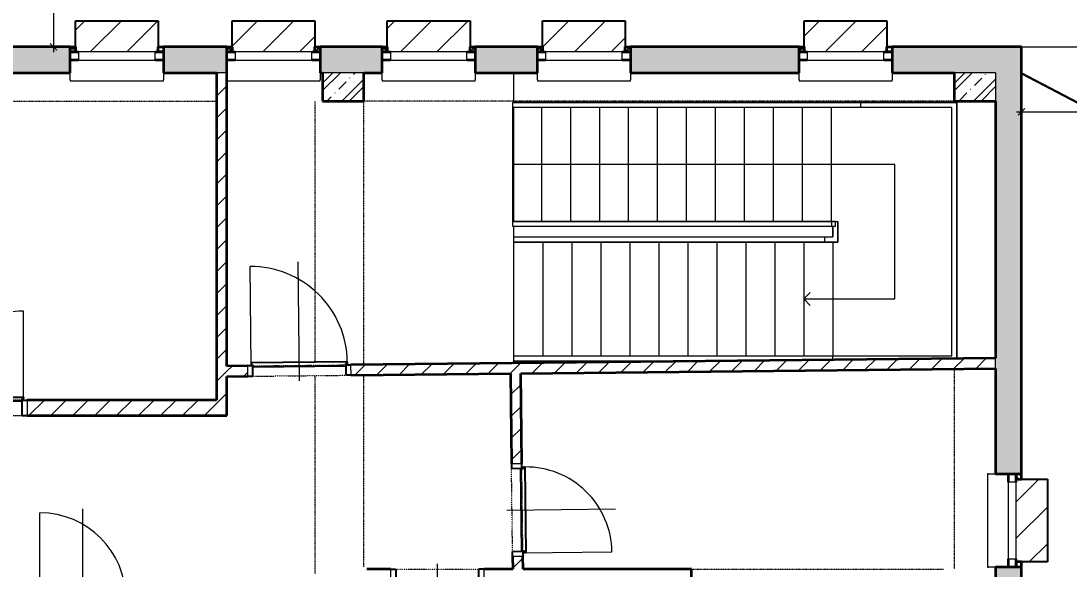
# Model space of a CAD drawing. Header units: millimetres. Extents: x -2861 to 222032, y -45352 to 20466.
# Drawn here: x 31845 to 41973, y -22382 to -17085 of the extents above; entities that cross this region are included whole.
import ezdxf

# ---------------------------------------------------------------- set-up
doc = ezdxf.new("R2010")
doc.units = ezdxf.units.MM
doc.linetypes.add('Dash dot dot', pattern=[5, 2, -1, 0, -1, 0, -1])
doc.linetypes.add('Čerchovaná se dvěma tečkami', pattern=[2.59, 1, -0.53, 0, -0.53, 0, -0.53])
for name, color, linetype, lineweight in [('A-ANNO-DIMS', 211, 'Continuous', 9), ('A-ANNO-DIMS-50', 211, 'Continuous', 9), ('A-DETL', 90, 'Continuous', 13), ('A-DOOR', 31, 'Continuous', 13), ('A-DOOR-FRAM', 31, 'Continuous', 25), ('A-FLOR', 192, 'Continuous', 13), ('A-FLOR-HRAL', 11, 'Continuous', 13), ('A-GENM', 13, 'Continuous', 13), ('A-GLAZ', 151, 'Continuous', 13), ('A-ROOF', 132, 'Continuous', 13), ('A-WALL', 113, 'Continuous', 13), ('A-WALL-PATT', 111, 'Continuous', 35), ('E-POWR-CNDT', 130, 'Continuous', 13), ('Q-SPCQ', 91, 'Continuous', 13), ('S-STRS', 31, 'Continuous', 13), ('S-STRS-ANNO', 31, 'Continuous', 13)]:
    doc.layers.add(name, color=color, linetype=linetype, lineweight=lineweight)
doc.styles.add('Arial_2', font='arial.ttf', dxfattribs={"width": 0.7, "height": 100})
doc.dimstyles.new('Vnitřní_-_průhledné', dxfattribs={"dimscale": 304.8, "dimtxt": 102.02594, "dimasz": 0.213255, "dimexe": 0.164042, "dimexo": 0.0625, "dimgap": 0.032808, "dimtad": 1, "dimdec": 0, "dimrnd": 5, "dimzin": 0, "dimdsep": 46, "dimtxsty": 'Arial_2', "dimblk1": 'OBLIQUE', "dimblk2": 'OBLIQUE', "dimsah": 1, "dimcen": 0.09, "dimdle": 0.164042, "dimazin": 0, "dimtfac": 1, "dimtdec": 4, "dimtix": 1, "dimtmove": 0, "dimatfit": 3, "dimfxl": 0.492126, "dimfxlon": 1, "dimtvp": 1, "dimtolj": 1, "dimtzin": 0, "dimarcsym": 2})
pattern_1 = [(45, (0, 0), (-106.066, 106.066), [])]
pattern_2 = [(45, (0, 0), (-179.6051, 179.6051), []), (45, (71.84, -6e-14), (-179.6051, 179.6051), []), (45, (215.53, -2e-13), (-107.7631, 251.4472), [101.6, -50.8, 1.676, -49.124])]

# ---------------------------------------------------------------- blocks, each defined once
blk = doc.blocks.new('OKNO_1k_nadsvetlik - OKNO_1k_nadsvetlik_900 x 1850-1969449-2NP_DEMOLICE A')
at = {"layer": 'A-GLAZ'}
h = blk.add_hatch(dxfattribs=at)
h.set_pattern_fill('FP_25', color=256, style=0, pattern_type=2)
h.set_pattern_definition([(90, (-21913.33, -41388.59), (-43.3, 75), [50, -100]), (150, (-21913.33, -41338.59), (-86.601905, 0.0011), [50, -100]), (30, (-21913.33, -41338.59), (43.301905, 74.9989), [50, -100])])
h.paths.add_polyline_path([(450, 125), (450, 126), (400, 126), (400, 75), (450, 75)])
h.paths.add_polyline_path([(-400, 126), (-450, 126), (-450, 75), (-400, 75), (-400, 125)])
at = {"layer": 'A-GLAZ', "lineweight": 35}
for p, q in [((-400, 126), (-450, 126)), ((-450, 126), (-450, 125)), ((-400, 75), (-400, 126)), ((400, 126), (400, 75)), ((450, 126), (400, 126)), ((450, 125), (450, 126)), ((-450, 75), (-400, 75)), ((-370, 75), (-450, 75)), ((450, 75), (370, 75)), ((400, 75), (450, 75)), ((-450, -5), (-370, -5)), ((370, -5), (450, -5))]:
    blk.add_line(p, q, dxfattribs=at)
at = {"layer": 'A-GLAZ'}
for p, q in [((370, 75), (-370, 75)), ((-370, 75), (-370, -5)), ((370, -5), (370, 75)), ((-370, -5), (370, -5))]:
    blk.add_line(p, q, dxfattribs=at)
blk = doc.blocks.new('parapet s nosem_vnitní - parapet s nosem_vnitní-1280301-2NP_DEMOLICE A')
at = {"layer": 'A-GENM'}
for p, q in [((-450, -190), (-450, -120)), ((-450, -190), (-450, -200)), ((-450, -200), (450, -200)), ((450, -120), (450, -190)), ((450, -200), (450, -190))]:
    blk.add_line(p, q, dxfattribs=at)
blk = doc.blocks.new('parapet_ext - parapet_ext-1802001-2NP_DEMOLICE A')
at = {"layer": 'Q-SPCQ'}
h = blk.add_hatch(dxfattribs=at)
h.set_pattern_fill('FP_26', color=41, style=0, pattern_type=2)
h.set_pattern_definition([(135, (-21913.33, -41463.6), (-176.7767, -176.7767), [])])
h.paths.add_polyline_path([(400, 0), (400, 300), (-400, 300), (-400, 0), (370, 0)])
at = {"layer": 'Q-SPCQ', "color": 31, "lineweight": 25}
for p, q in [((-400, 51), (-400, 300)), ((-400, 300), (400, 300)), ((400, 300), (400, 51))]:
    blk.add_line(p, q, dxfattribs=at)
blk = doc.blocks.new('DVERE_1k_oblozka - DD03_01_800x1970_koupelna-1549524-2NP_DEMOLICE A')
at = {"layer": 'A-DOOR'}
for p, q in [((0, 128), (0, -972)), ((-450, 78), (-400, 78)), ((-450, -72), (-450, 78)), ((-400, 78), (-400, -72)), ((400, 78), (450, 78)), ((400, -72), (400, 78)), ((450, 78), (450, -72)), ((-400, -72), (-450, -72)), ((-415, -72), (-415, -932)), ((450, -72), (400, -72)), ((415, -102), (415, -72)), ((305, -102), (-305, -102))]:
    blk.add_line(p, q, dxfattribs=at)
at = {"layer": 'A-DOOR', "linetype": 'Čerchovaná se dvěma tečkami'}
for p, q in [((-400, 78), (400, 78)), ((-400, -72), (400, -72))]:
    blk.add_line(p, q, dxfattribs=at)
at = {"layer": 'A-DOOR', "lineweight": 25}
for p, q in [((-415, -87), (-400, -87)), ((-415, -102), (-415, -87)), ((-400, -62), (400, -62)), ((-400, -87), (-400, -72)), ((400, -72), (400, -87)), ((400, -87), (415, -87)), ((415, -87), (415, -102)), ((415, -102), (-415, -102))]:
    blk.add_line(p, q, dxfattribs=at)
at = {"layer": 'A-DOOR'}
blk.add_arc((-415, -102), 830, 270, 0, dxfattribs=at)
at = {"layer": 'A-DOOR-FRAM'}
for p, q in [((-450, 78), (-400, 78)), ((-400, 78), (-400, -72)), ((400, -72), (400, 78)), ((450, 78), (400, 78)), ((-400, -72), (-450, -72)), ((400, -72), (450, -72))]:
    blk.add_line(p, q, dxfattribs=at)
blk = doc.blocks.new('DVERE_1k_oblozka - DD03_01_900x1970_koupelna-1549525-2NP_DEMOLICE A')
at = {"layer": 'A-DOOR'}
for p, q in [((0, -103), (0, 1047)), ((-465, 47), (-465, 1007)), ((-450, 47), (-500, 47)), ((-500, 47), (-500, -53)), ((-450, -53), (-450, 47)), ((355, 77), (-355, 77)), ((500, 47), (450, 47)), ((450, 47), (450, -53)), ((465, 77), (465, 47)), ((500, -53), (500, 47)), ((-500, -53), (-450, -53)), ((450, -53), (500, -53))]:
    blk.add_line(p, q, dxfattribs=at)
at = {"layer": 'A-DOOR', "lineweight": 25}
for p, q in [((465, 77), (-465, 77)), ((-465, 77), (-465, 62)), ((-465, 62), (-450, 62)), ((-450, 62), (-450, 47)), ((-450, 37), (450, 37)), ((450, 47), (450, 62)), ((450, 62), (465, 62)), ((465, 62), (465, 77))]:
    blk.add_line(p, q, dxfattribs=at)
at = {"layer": 'A-DOOR', "linetype": 'Čerchovaná se dvěma tečkami'}
for p, q in [((-450, 47), (450, 47)), ((-450, -53), (450, -53))]:
    blk.add_line(p, q, dxfattribs=at)
at = {"layer": 'A-DOOR'}
blk.add_arc((-465, 77), 930, 360, 90, dxfattribs=at)
at = {"layer": 'A-DOOR-FRAM'}
for p, q in [((-450, 47), (-500, 47)), ((-450, -53), (-450, 47)), ((450, 47), (450, -53)), ((450, 47), (500, 47)), ((-500, -53), (-450, -53)), ((500, -53), (450, -53))]:
    blk.add_line(p, q, dxfattribs=at)
blk = doc.blocks.new('OKNO_1k_nadsvetlik - OKNO_1k_nadsvetlik_900 x 1500-V17-2NP_DEMOLICE A')
at = {"layer": 'A-GLAZ'}
h = blk.add_hatch(dxfattribs=at)
h.set_pattern_fill('FP_37', color=256, style=0, pattern_type=2)
h.set_pattern_definition([(180, (39813.59, -17459.705), (-75, -43.3), [50, -100]), (240, (39763.59, -17459.705), (-0.0011, -86.601905), [50, -100]), (120, (39763.59, -17459.705), (-74.9989, 43.301905), [50, -100])])
h.paths.add_polyline_path([(450, -75), (400, -75), (400, -126), (450, -126), (450, -125)])
h.paths.add_polyline_path([(-450, -75), (-450, -126), (-400, -126), (-400, -75)])
at = {"layer": 'A-GLAZ', "lineweight": 35}
for p, q in [((-450, 5), (-370, 5)), ((370, 5), (450, 5)), ((-450, -75), (-400, -75)), ((-370, -75), (-450, -75)), ((-400, -75), (-400, -126)), ((450, -75), (370, -75)), ((400, -75), (450, -75)), ((400, -126), (400, -75)), ((-450, -126), (-450, -125)), ((-400, -126), (-450, -126)), ((450, -126), (400, -126)), ((450, -125), (450, -126))]:
    blk.add_line(p, q, dxfattribs=at)
at = {"layer": 'A-GLAZ'}
for p, q in [((370, 5), (-370, 5)), ((-370, 5), (-370, -75)), ((370, -75), (370, 5)), ((-370, -75), (370, -75))]:
    blk.add_line(p, q, dxfattribs=at)
blk = doc.blocks.new('parapet s nosem_vnitní - parapet s nosem_vnitní-1280334-2NP_DEMOLICE A')
at = {"layer": 'A-GENM'}
for p, q in [((450, 200), (-450, 200)), ((-450, 200), (-450, 190)), ((-450, 120), (-450, 190)), ((450, 190), (450, 200)), ((450, 190), (450, 120))]:
    blk.add_line(p, q, dxfattribs=at)
blk = doc.blocks.new('parapet_ext - parapet_ext-V18-2NP_DEMOLICE A')
at = {"layer": 'Q-SPCQ'}
h = blk.add_hatch(dxfattribs=at)
h.set_pattern_fill('FP_38', color=41, style=0, pattern_type=2)
h.set_pattern_definition([(225, (39813.6, -17384.7), (176.7767, -176.7767), [])])
h.paths.add_polyline_path([(-269, 0), (-400, 0), (-400, -300), (400, -300), (400, 0), (370, 0)])
at = {"layer": 'Q-SPCQ', "color": 31, "lineweight": 25}
for p, q in [((-400, -300), (-400, -51)), ((400, -51), (400, -300)), ((400, -300), (-400, -300))]:
    blk.add_line(p, q, dxfattribs=at)
blk = doc.blocks.new('OKNO_1k_nadsvetlik - OKNO_1k_nadsvetlik_900 x 1500-V21-2NP_DEMOLICE A')
at = {"layer": 'A-GLAZ'}
h = blk.add_hatch(dxfattribs=at)
h.set_pattern_fill('FP_41', color=256, style=0, pattern_type=2)
h.set_pattern_definition([(180, (32771.146, -17459.705), (-75, -43.3), [50, -100]), (240, (32721.146, -17459.705), (-0.0011, -86.601905), [50, -100]), (120, (32721.146, -17459.705), (-74.9989, 43.301905), [50, -100])])
h.paths.add_polyline_path([(414, -75), (400, -75), (400, -126), (450, -126), (450, -75)])
h.paths.add_polyline_path([(-400, -75), (-450, -75), (-450, -126), (-400, -126)])
at = {"layer": 'A-GLAZ', "lineweight": 35}
for p, q in [((-450, 5), (-370, 5)), ((370, 5), (450, 5)), ((-450, -75), (-400, -75)), ((-370, -75), (-450, -75)), ((-400, -75), (-400, -126)), ((450, -75), (370, -75)), ((400, -75), (450, -75)), ((400, -126), (400, -75)), ((-450, -126), (-450, -125)), ((-400, -126), (-450, -126)), ((450, -126), (400, -126)), ((450, -125), (450, -126))]:
    blk.add_line(p, q, dxfattribs=at)
at = {"layer": 'A-GLAZ'}
for p, q in [((370, 5), (-370, 5)), ((-370, 5), (-370, -75)), ((370, -75), (370, 5)), ((-370, -75), (370, -75))]:
    blk.add_line(p, q, dxfattribs=at)
blk = doc.blocks.new('parapet_ext - parapet_ext-V22-2NP_DEMOLICE A')
at = {"layer": 'Q-SPCQ'}
h = blk.add_hatch(dxfattribs=at)
h.set_pattern_fill('FP_42', color=41, style=0, pattern_type=2)
h.set_pattern_definition([(225, (32771.15, -17384.7), (176.7767, -176.7767), [])])
h.paths.add_polyline_path([(-400, 0), (-400, -300), (400, -300), (400, 0), (-370, 0)])
at = {"layer": 'Q-SPCQ', "color": 31, "lineweight": 25}
for p, q in [((-400, -300), (-400, -51)), ((400, -51), (400, -300)), ((400, -300), (-400, -300))]:
    blk.add_line(p, q, dxfattribs=at)
blk = doc.blocks.new('OKNO_1k_nadsvetlik - OKNO_1k_nadsvetlik_900 x 1500-V23-2NP_DEMOLICE A')
at = {"layer": 'A-GLAZ'}
h = blk.add_hatch(dxfattribs=at)
h.set_pattern_fill('FP_43', color=256, style=0, pattern_type=2)
h.set_pattern_definition([(180, (34285.21, -17459.705), (-75, -43.3), [50, -100]), (240, (34235.21, -17459.705), (-0.0011, -86.601905), [50, -100]), (120, (34235.21, -17459.705), (-74.9989, 43.301905), [50, -100])])
h.paths.add_polyline_path([(400, -75), (400, -126), (450, -126), (450, -75)])
h.paths.add_polyline_path([(-450, -75), (-450, -126), (-400, -126), (-400, -75)])
at = {"layer": 'A-GLAZ', "lineweight": 35}
for p, q in [((-450, 5), (-370, 5)), ((370, 5), (450, 5)), ((-450, -75), (-400, -75)), ((-370, -75), (-450, -75)), ((-400, -75), (-400, -126)), ((450, -75), (370, -75)), ((400, -75), (450, -75)), ((400, -126), (400, -75)), ((-450, -126), (-450, -125)), ((-400, -126), (-450, -126)), ((450, -126), (400, -126)), ((450, -125), (450, -126))]:
    blk.add_line(p, q, dxfattribs=at)
at = {"layer": 'A-GLAZ'}
for p, q in [((370, 5), (-370, 5)), ((-370, 5), (-370, -75)), ((370, -75), (370, 5)), ((-370, -75), (370, -75))]:
    blk.add_line(p, q, dxfattribs=at)
blk = doc.blocks.new('parapet s nosem_vnitní - parapet s nosem_vnitní-V24-2NP_DEMOLICE A')
at = {"layer": 'A-GENM'}
for p, q in [((450, 200), (-450, 200)), ((-450, 200), (-450, 190)), ((-450, 120), (-450, 190))]:
    blk.add_line(p, q, dxfattribs=at)
blk = doc.blocks.new('parapet_ext - parapet_ext-V25-2NP_DEMOLICE A')
at = {"layer": 'Q-SPCQ'}
h = blk.add_hatch(dxfattribs=at)
h.set_pattern_fill('FP_44', color=41, style=0, pattern_type=2)
h.set_pattern_definition([(225, (34285.2, -17384.7), (176.7767, -176.7767), [])])
h.paths.add_polyline_path([(212, 0), (-400, 0), (-400, -300), (400, -300), (400, 0), (370, 0)])
at = {"layer": 'Q-SPCQ', "color": 31, "lineweight": 25}
for p, q in [((-400, -300), (-400, -51)), ((400, -51), (400, -300)), ((400, -300), (-400, -300))]:
    blk.add_line(p, q, dxfattribs=at)
blk = doc.blocks.new('OKNO_1k_nadsvetlik - OKNO_1k_nadsvetlik_900 x 1500-V26-2NP_DEMOLICE A')
at = {"layer": 'A-GLAZ'}
h = blk.add_hatch(dxfattribs=at)
h.set_pattern_fill('FP_45', color=256, style=0, pattern_type=2)
h.set_pattern_definition([(180, (35785.21, -17459.705), (-75, -43.3), [50, -100]), (240, (35735.21, -17459.705), (-0.0011, -86.601905), [50, -100]), (120, (35735.21, -17459.705), (-74.9989, 43.301905), [50, -100])])
h.paths.add_polyline_path([(450, -75), (400, -75), (400, -126), (450, -126), (450, -125)])
h.paths.add_polyline_path([(-450, -75), (-450, -126), (-400, -126), (-400, -75)])
at = {"layer": 'A-GLAZ', "lineweight": 35}
for p, q in [((-450, 5), (-370, 5)), ((370, 5), (450, 5)), ((-450, -75), (-400, -75)), ((-370, -75), (-450, -75)), ((-400, -75), (-400, -126)), ((450, -75), (370, -75)), ((400, -75), (450, -75)), ((400, -126), (400, -75)), ((-450, -126), (-450, -125)), ((-400, -126), (-450, -126)), ((450, -126), (400, -126)), ((450, -125), (450, -126))]:
    blk.add_line(p, q, dxfattribs=at)
at = {"layer": 'A-GLAZ'}
for p, q in [((370, 5), (-370, 5)), ((-370, 5), (-370, -75)), ((370, -75), (370, 5)), ((-370, -75), (370, -75))]:
    blk.add_line(p, q, dxfattribs=at)
blk = doc.blocks.new('parapet_ext - parapet_ext-V27-2NP_DEMOLICE A')
at = {"layer": 'Q-SPCQ'}
h = blk.add_hatch(dxfattribs=at)
h.set_pattern_fill('FP_46', color=41, style=0, pattern_type=2)
h.set_pattern_definition([(225, (35785.2, -17384.7), (176.7767, -176.7767), [])])
h.paths.add_polyline_path([(-400, 0), (-400, -300), (400, -300), (400, 0), (-370, 0)])
at = {"layer": 'Q-SPCQ', "color": 31, "lineweight": 25}
for p, q in [((-400, -300), (-400, -51)), ((400, -51), (400, -300)), ((400, -300), (-400, -300))]:
    blk.add_line(p, q, dxfattribs=at)
blk = doc.blocks.new('OKNO_1k_nadsvetlik - OKNO_1k_nadsvetlik_900 x 1500-V28-2NP_DEMOLICE A')
at = {"layer": 'A-GLAZ'}
h = blk.add_hatch(dxfattribs=at)
h.set_pattern_fill('FP_47', color=256, style=0, pattern_type=2)
h.set_pattern_definition([(180, (37285.21, -17459.705), (-75, -43.3), [50, -100]), (240, (37235.21, -17459.705), (-0.0011, -86.601905), [50, -100]), (120, (37235.21, -17459.705), (-74.9989, 43.301905), [50, -100])])
h.paths.add_polyline_path([(-450, -75), (-450, -126), (-400, -126), (-400, -75)])
h.paths.add_polyline_path([(400, -75), (400, -126), (450, -126), (450, -75)])
at = {"layer": 'A-GLAZ', "lineweight": 35}
for p, q in [((-450, 5), (-370, 5)), ((370, 5), (450, 5)), ((-450, -75), (-400, -75)), ((-370, -75), (-450, -75)), ((-400, -75), (-400, -126)), ((450, -75), (370, -75)), ((400, -75), (450, -75)), ((400, -126), (400, -75)), ((-450, -126), (-450, -125)), ((-400, -126), (-450, -126)), ((450, -126), (400, -126)), ((450, -125), (450, -126))]:
    blk.add_line(p, q, dxfattribs=at)
at = {"layer": 'A-GLAZ'}
for p, q in [((370, 5), (-370, 5)), ((-370, 5), (-370, -75)), ((370, -75), (370, 5)), ((-370, -75), (370, -75))]:
    blk.add_line(p, q, dxfattribs=at)
blk = doc.blocks.new('parapet_ext - parapet_ext-V29-2NP_DEMOLICE A')
at = {"layer": 'Q-SPCQ'}
h = blk.add_hatch(dxfattribs=at)
h.set_pattern_fill('FP_48', color=41, style=0, pattern_type=2)
h.set_pattern_definition([(225, (37285.2, -17384.7), (176.7767, -176.7767), [])])
h.paths.add_polyline_path([(-400, 0), (-400, -300), (400, -300), (400, 0), (-370, 0)])
at = {"layer": 'Q-SPCQ', "color": 31, "lineweight": 25}
for p, q in [((-400, -300), (-400, -51)), ((400, -51), (400, -300)), ((400, -300), (-400, -300))]:
    blk.add_line(p, q, dxfattribs=at)
blk = doc.blocks.new('DVERE_1k_oblozka - DD03_01_800x1970_koupelna-1549514-2NP_DEMOLICE A')
at = {"layer": 'A-DOOR'}
for p, q in [((0, 103), (0, -947)), ((-450, 53), (-400, 53)), ((-450, -47), (-450, 53)), ((-400, 53), (-400, -47)), ((400, 53), (450, 53)), ((400, -47), (400, 53)), ((450, 53), (450, -47)), ((-400, -47), (-450, -47)), ((-415, -47), (-415, -907)), ((305, -77), (-305, -77)), ((450, -47), (400, -47)), ((415, -77), (415, -47))]:
    blk.add_line(p, q, dxfattribs=at)
at = {"layer": 'A-DOOR', "linetype": 'Čerchovaná se dvěma tečkami'}
for p, q in [((-400, 53), (400, 53)), ((-400, -47), (400, -47))]:
    blk.add_line(p, q, dxfattribs=at)
at = {"layer": 'A-DOOR', "lineweight": 25}
for p, q in [((-415, -62), (-400, -62)), ((-415, -77), (-415, -62)), ((415, -77), (-415, -77)), ((-400, -37), (400, -37)), ((-400, -62), (-400, -47)), ((400, -47), (400, -62)), ((400, -62), (415, -62)), ((415, -62), (415, -77))]:
    blk.add_line(p, q, dxfattribs=at)
at = {"layer": 'A-DOOR'}
blk.add_arc((-415, -77), 830, 270, 0, dxfattribs=at)
at = {"layer": 'A-DOOR-FRAM'}
for p, q in [((-450, 53), (-400, 53)), ((-400, 53), (-400, -47)), ((400, -47), (400, 53)), ((450, 53), (400, 53)), ((-400, -47), (-450, -47)), ((400, -47), (450, -47))]:
    blk.add_line(p, q, dxfattribs=at)
blk = doc.blocks.new('DVERE_1k_oblozka - DD03_01_800x1970_koupelna-1549513-2NP_DEMOLICE A')
at = {"layer": 'A-DOOR'}
for p, q in [((0, -103), (0, 947)), ((-415, 47), (-415, 907)), ((-400, 47), (-450, 47)), ((-450, 47), (-450, -53)), ((-400, -53), (-400, 47)), ((305, 77), (-305, 77)), ((450, 47), (400, 47)), ((400, 47), (400, -53)), ((415, 77), (415, 47)), ((450, -53), (450, 47)), ((-450, -53), (-400, -53)), ((400, -53), (450, -53))]:
    blk.add_line(p, q, dxfattribs=at)
at = {"layer": 'A-DOOR', "lineweight": 25}
for p, q in [((415, 77), (-415, 77)), ((-415, 77), (-415, 62)), ((-415, 62), (-400, 62)), ((-400, 62), (-400, 47)), ((-400, 37), (400, 37)), ((400, 47), (400, 62)), ((400, 62), (415, 62)), ((415, 62), (415, 77))]:
    blk.add_line(p, q, dxfattribs=at)
at = {"layer": 'A-DOOR', "linetype": 'Čerchovaná se dvěma tečkami'}
for p, q in [((-400, 47), (400, 47)), ((-400, -53), (400, -53))]:
    blk.add_line(p, q, dxfattribs=at)
at = {"layer": 'A-DOOR'}
blk.add_arc((-415, 77), 830, 360, 90, dxfattribs=at)
at = {"layer": 'A-DOOR-FRAM'}
for p, q in [((-400, 47), (-450, 47)), ((-400, -53), (-400, 47)), ((400, 47), (400, -53)), ((400, 47), (450, 47)), ((-450, -53), (-400, -53)), ((450, -53), (400, -53))]:
    blk.add_line(p, q, dxfattribs=at)
blk = doc.blocks.new('Typ horního madla - Horní madlo_Vnitřní_-1857845-2NP_DEMOLICE A')
at = {"layer": 'A-FLOR-HRAL'}
for p, q in [((36597, -19072), (36597, -19022)), ((36597, -19022), (39677, -19022)), ((39677, -19022), (39714, -19022)), ((39677, -19022), (39677, -19072)), ((39714, -19022), (39739, -19022)), ((39714, -19022), (39714, -19072)), ((39739, -19022), (39739, -19097)), ((39677, -19072), (36597, -19072)), ((39714, -19072), (39677, -19072)), ((39689, -19097), (39689, -19072)), ((39689, -19172), (39689, -19097)), ((39739, -19097), (39739, -19222)), ((36609, -19172), (39614, -19172)), ((39614, -19222), (36609, -19222)), ((39614, -19222), (39614, -19172)), ((39614, -19172), (39689, -19172)), ((39739, -19222), (39614, -19222))]:
    blk.add_line(p, q, dxfattribs=at)
blk = doc.blocks.new('Typ horního madla - Horní madlo_Vnitřní_-V58-2NP_DEMOLICE A')
at = {"layer": 'A-FLOR-HRAL'}
for p, q in [((36597, -19072), (36597, -19022)), ((39677, -19022), (36597, -19022)), ((39715, -19022), (39677, -19022)), ((39739, -19222), (39739, -19022)), ((39677, -19072), (36597, -19072)), ((39689, -19072), (39677, -19072)), ((39689, -19172), (39689, -19072)), ((36609, -19172), (39614, -19172)), ((36609, -19222), (39614, -19222)), ((39614, -19172), (39689, -19172)), ((39614, -19222), (39739, -19222))]:
    blk.add_line(p, q, dxfattribs=at)
blk = doc.blocks.new('Typ horního madla - Horní madlo_Vnitřní_-1857862-2NP_DEMOLICE A')
at = {"layer": 'A-FLOR-HRAL'}
for p, q in [((36597, -17922), (36597, -17872)), ((36597, -17872), (39677, -17872)), ((39677, -17922), (36597, -17922)), ((39677, -17872), (39957, -17872)), ((39957, -17922), (39677, -17922)), ((39957, -17872), (40889, -17872)), ((39957, -17872), (39957, -17922)), ((40839, -17922), (39957, -17922)), ((40839, -20322), (40839, -17922)), ((40889, -17872), (40889, -20348)), ((36609, -20322), (39689, -20322)), ((39689, -20360), (39689, -20322)), ((39689, -20322), (40839, -20322)), ((38608, -20372), (36609, -20372))]:
    blk.add_line(p, q, dxfattribs=at)
blk = doc.blocks.new('Typ horního madla - Horní madlo_Vnitřní_-V59-2NP_DEMOLICE A')
at = {"layer": 'A-FLOR-HRAL'}
for p, q in [((36597, -17922), (36597, -17872)), ((39957, -17872), (36597, -17872)), ((39957, -17922), (36597, -17922)), ((40889, -17872), (39957, -17872)), ((40839, -17922), (39957, -17922)), ((40839, -20322), (40839, -17922)), ((40889, -20348), (40889, -17872)), ((36609, -20322), (39689, -20322)), ((39689, -20322), (40839, -20322)), ((36609, -20372), (38608, -20372))]:
    blk.add_line(p, q, dxfattribs=at)
blk = doc.blocks.new('DIMBLOCK68-2NP_DEMOLICE A')
at = {"layer": 'A-ANNO-DIMS-50'}
for p, q in [((41514, -17963), (41514, -17813)), ((48737, -17963), (48737, -17813)), ((41464, -17963), (48787, -17963)), ((41514, -17963), (41514, -18013)), ((48737, -17963), (48737, -18013))]:
    blk.add_line(p, q, dxfattribs=at)
at = {"layer": 'A-ANNO-DIMS-50', "lineweight": 18}
for p, q in [((41514, -17963), (41481, -17995)), ((41514, -17963), (41546, -17930)), ((48737, -17963), (48705, -17995)), ((48737, -17963), (48770, -17930))]:
    blk.add_line(p, q, dxfattribs=at)
at = {"layer": 'A-ANNO-DIMS-50', "color": 0, "insert": (45019, -17823), "char_height": 100, "width": 256.16, "attachment_point": 1, "line_spacing_factor": 0.941778, "style": 'Arial_2'}
blk.add_mtext('7225', dxfattribs=at)
blk = doc.blocks.new('_Oblique')
at = {"color": 0, "linetype": 'ByBlock', "lineweight": -2}
blk.add_line((-0.5, -0.5), (0.5, 0.5), dxfattribs=at)
blk = doc.blocks.new('DIMBLOCK77-2NP_DEMOLICE A')
at = {"layer": 'A-ANNO-DIMS-50'}
for p, q in [((32159, -10219), (32159, -17385)), ((32159, -10269), (32109, -10269)), ((32159, -10269), (32309, -10269)), ((32159, -17335), (32109, -17335)), ((32159, -17335), (32309, -17335))]:
    blk.add_line(p, q, dxfattribs=at)
at = {"layer": 'A-ANNO-DIMS-50', "lineweight": 18}
for p, q in [((32159, -10269), (32127, -10236)), ((32159, -10269), (32192, -10301)), ((32159, -17335), (32127, -17302)), ((32159, -17335), (32192, -17367))]:
    blk.add_line(p, q, dxfattribs=at)
at = {"layer": 'A-ANNO-DIMS-50', "color": 0, "insert": (32019, -13908), "char_height": 100, "width": 256.16, "attachment_point": 1, "rotation": 90, "line_spacing_factor": 0.941778, "style": 'Arial_2'}
blk.add_mtext('7065', dxfattribs=at)

msp = doc.modelspace()

# ---------------------------------------------------------------- hatches: boundary and pattern name
at = {"layer": 'A-WALL-PATT', "lineweight": 13}
h = msp.add_hatch(dxfattribs=at)
h.set_pattern_fill('FP_3', color=256, angle=-315, style=0, pattern_type=2)
h.set_pattern_definition([(225, (32415.1, -17334.7), (143.684, -143.684), []), (180, (32186.15, -17402.01), (-143.684, -143.684), [25.4, -261.968]), (225, (32160.75, -17402), (143.684, -143.684), [25.4, -177.8]), (270, (32142.79, -17419.97), (143.684, -143.684), [25.4, -261.968]), (315, (32142.79, -17445.37), (143.684, 143.684), [25.4, -177.8]), (180, (32186.15, -17463.33), (-143.684, -143.684), [25.4, -261.968]), (225, (32204.1, -17445.37), (143.684, -143.684), [25.4, -177.8]), (270, (32204.11, -17419.97), (143.684, -143.684), [25.4, -261.968]), (315, (32186.15, -17402), (143.684, 143.684), [25.4, -177.8]), (225, (32119.57, -17486.55), (143.684, -143.684), [50.8, -152.4])])
h.paths.add_polyline_path([(41263.6, -17584.7), (41513.6, -17584.7), (41513.6, -17334.7), (40263.6, -17334.7), (40263.6, -17584.7), (40941.3, -17584.7)])
h.paths.add_polyline_path([(38365.9, -17584.7), (39363.6, -17584.7), (39363.6, -17334.7), (37735.2, -17334.7), (37735.2, -17584.7)])
h.paths.add_polyline_path([(36649, -17584.7), (36835.2, -17584.7), (36835.2, -17334.7), (36235.2, -17334.7), (36235.2, -17584.7)])
h.paths.add_polyline_path([(34932.1, -17584.7), (35335.2, -17584.7), (35335.2, -17334.7), (34735.2, -17334.7), (34735.2, -17584.7), (34758.1, -17584.7)])
h.paths.add_polyline_path([(33221.1, -17584.7), (33835.2, -17584.7), (33835.2, -17334.7), (33221.1, -17334.7), (33221.1, -17393.2)])
h.paths.add_polyline_path([(32321.1, -17584.7), (32321.1, -17334.7), (31701.1, -17334.7), (31701.1, -17584.7)])
h.paths.add_polyline_path([(30801.1, -17584.7), (30801.1, -17334.7), (30201.1, -17334.7), (30201.1, -17584.7)])
h.paths.add_polyline_path([(28818.8, -17584.7), (29301.1, -17584.7), (29301.1, -17334.7), (28701.1, -17334.7), (28701.1, -17584.7), (28779, -17584.7)])
h.paths.add_polyline_path([(27801.1, -17584.7), (27801.1, -17334.7), (27201.1, -17334.7), (27201.1, -17584.7), (27351.4, -17584.7)])
h.paths.add_polyline_path([(26301.1, -17584.7), (26301.1, -17334.7), (25701.1, -17334.7), (25701.1, -17584.7)])
h.paths.add_polyline_path([(24475.3, -17584.7), (24801.1, -17584.7), (24801.1, -17334.7), (24475.3, -17334.7)])
h.paths.add_polyline_path([(23491.1, -17584.7), (23575.3, -17584.7), (23575.3, -17334.7), (23460.3, -17334.7), (23460.3, -17584.7)])
h = msp.add_hatch(dxfattribs=at)
h.set_pattern_fill('FP_4', color=256, style=0, pattern_type=2)
h.set_pattern_definition(pattern_1)
h.paths.add_polyline_path([(33835.2, -20899.7), (33835.2, -17584.7), (33735.2, -17584.7), (33735.2, -20899.7)])
h = msp.add_hatch(dxfattribs=at)
h.set_pattern_fill('FP_51', color=256, angle=45, style=0, pattern_type=2)
h.set_pattern_definition(pattern_2)
h.paths.add_polyline_path([(34758.1, -17859.7), (35158.1, -17859.7), (35158.1, -17584.7), (34758.1, -17584.7)])
h = msp.add_hatch(dxfattribs=at)
h.set_pattern_fill('FP_51', color=256, angle=45, style=0, pattern_type=2)
h.set_pattern_definition(pattern_2)
h.paths.add_polyline_path([(41263.6, -17859.7), (41263.6, -17584.7), (40863.6, -17584.7), (40863.6, -17859.7), (40941.3, -17859.7)])
h = msp.add_hatch(dxfattribs=at)
h.set_pattern_fill('FP_8', color=256, angle=45, style=0, pattern_type=2)
h.set_pattern_definition([(135, (41513.59, -23251.76), (-143.684, -143.684), []), (90, (41446.29, -23022.81), (-143.684, 143.684), [25.4, -261.968]), (135, (41446.29, -22997.41), (-143.684, -143.684), [25.4, -177.8]), (180, (41428.32, -22979.45), (-143.684, -143.684), [25.4, -261.968]), (225, (41402.92, -22979.45), (143.684, -143.684), [25.4, -177.8]), (90, (41384.96, -23022.81), (-143.684, 143.684), [25.4, -261.968]), (135, (41402.92, -23040.77), (-143.684, -143.684), [25.4, -177.8]), (180, (41428.32, -23040.77), (-143.684, -143.684), [25.4, -261.968]), (225, (41446.29, -23022.81), (143.684, -143.684), [25.4, -177.8]), (135, (41361.74, -22956.23), (-143.684, -143.684), [50.8, -152.4])])
h.paths.add_polyline_path([(41263.6, -29062.5), (41513.6, -29062.5), (41513.6, -23863.3), (41263.6, -23863.3), (41263.6, -28836.5)])
h.paths.add_polyline_path([(41263.6, -22963.3), (41513.6, -22963.3), (41513.6, -22363.3), (41263.6, -22363.3), (41263.6, -22778.3)])
h.paths.add_polyline_path([(41513.6, -21463.3), (41513.6, -17584.7), (41263.6, -17584.7), (41263.6, -21463.3)])
h = msp.add_hatch(dxfattribs=at)
h.set_pattern_fill('FP_4', color=256, style=0, pattern_type=2)
h.set_pattern_definition(pattern_1)
h.paths.add_polyline_path([(33835.2, -20521.1), (34035.1, -20519), (34034, -20419), (33835.2, -20421), (33835.2, -20519)])
h.paths.add_polyline_path([(35035, -20508.6), (41263.6, -20444.1), (41263.6, -20344.1), (35034, -20409.1), (35034.5, -20458.6)])
h = msp.add_hatch(dxfattribs=at)
h.set_pattern_fill('FP_4', color=256, style=0, pattern_type=2)
h.set_pattern_definition(pattern_1)
h.paths.add_polyline_path([(36695.9, -22382.3), (36697.4, -22382.3), (36695.9, -22261.1), (36595.9, -22262.3), (36597.4, -22382.3), (36695.3, -22382.3)])
h.paths.add_polyline_path([(36584.8, -21362.4), (36684.8, -21361.1), (36674.1, -20491.6), (36574.1, -20492.7)])
h = msp.add_hatch(dxfattribs=at)
h.set_pattern_fill('FP_4', color=256, style=0, pattern_type=2)
h.set_pattern_definition(pattern_1)
h.paths.add_polyline_path([(33735.2, -20899.7), (33735.2, -20749.7), (31905.2, -20749.7), (31905.2, -20899.7)])
h.paths.add_polyline_path([(31005.2, -20899.7), (31005.2, -20749.7), (27265.9, -20749.7), (27265.2, -20899.7), (28064.6, -20899.7)])

# ---------------------------------------------------------------- linework, layer by layer
at = {"layer": 'A-DETL', "linetype": 'Dash dot dot'}
for p, q in [((29279, -17859.7), (33735.2, -17859.7)), ((34688.3, -20382.2), (34688.3, -17859.7)), ((35158.1, -20407.3), (35158.1, -17859.7)), ((40863.6, -17859.7), (35158.1, -17859.7)), ((40863.6, -20448.2), (40863.6, -22379.7)), ((34688.3, -22429.1), (34688.3, -20512.2)), ((35158.1, -22359.7), (35158.1, -20507.3)), ((38323.3, -22382.3), (40759, -22382.3))]:
    msp.add_line(p, q, dxfattribs=at)
at = {"layer": 'A-FLOR'}
for p, q in [((36609.1, -17872.4), (36609.1, -17584.7)), ((36609.1, -19021.6), (36609.1, -17922.4)), ((36609.1, -20392.3), (36609.1, -19071.6))]:
    msp.add_line(p, q, dxfattribs=at)
at = {"layer": 'A-ROOF', "color": 41}
msp.add_line((41513.6, -17334.7), (48737.1, -17334.7), dxfattribs=at)
at = {"layer": 'A-WALL', "lineweight": 35}
for p, q in [((32321.1, -17334.7), (31701.1, -17334.7)), ((32321.1, -17584.7), (32321.1, -17334.7)), ((33835.2, -17334.7), (33221.1, -17334.7)), ((33221.1, -17334.7), (33221.1, -17584.7)), ((33835.2, -20421), (33835.2, -17334.7)), ((35335.2, -17334.7), (34735.2, -17334.7)), ((34735.2, -17334.7), (34735.2, -17584.7)), ((35335.2, -17584.7), (35335.2, -17334.7)), ((36835.2, -17334.7), (36235.2, -17334.7)), ((36235.2, -17334.7), (36235.2, -17584.7)), ((36835.2, -17584.7), (36835.2, -17334.7)), ((39363.6, -17334.7), (37735.2, -17334.7)), ((37735.2, -17334.7), (37735.2, -17584.7)), ((39363.6, -17584.7), (39363.6, -17334.7)), ((41513.6, -17334.7), (40263.6, -17334.7)), ((40263.6, -17334.7), (40263.6, -17584.7)), ((41513.6, -21463.3), (41513.6, -17334.7)), ((31701.1, -17584.7), (32321.1, -17584.7)), ((33221.1, -17584.7), (33735.2, -17584.7)), ((33735.2, -17584.7), (33735.2, -20749.7)), ((34735.2, -17584.7), (34758.1, -17584.7)), ((34758.1, -17584.7), (34758.1, -17859.7)), ((35158.1, -17584.7), (35335.2, -17584.7)), ((35158.1, -17859.7), (35158.1, -17584.7)), ((36235.2, -17584.7), (36835.2, -17584.7)), ((37735.2, -17584.7), (39363.6, -17584.7)), ((40263.6, -17584.7), (40863.6, -17584.7)), ((40863.6, -17584.7), (40863.6, -17859.7)), ((34758.1, -17859.7), (35158.1, -17859.7)), ((40863.6, -17859.7), (41263.6, -17859.7)), ((41263.6, -17859.7), (41263.6, -20344.1)), ((41263.6, -20344.1), (35034, -20408.6)), ((34034, -20419), (33835.2, -20421)), ((36674.1, -20491.6), (41263.6, -20444.1)), ((41263.6, -20444.1), (41263.6, -21463.3)), ((33835.2, -20521.1), (34035.1, -20519)), ((33835.2, -20899.7), (33835.2, -20521.1)), ((35035, -20508.6), (36574.1, -20492.7)), ((36574.1, -20492.7), (36584.8, -21362.4)), ((36684.8, -21361.1), (36674.1, -20491.6)), ((33735.2, -20749.7), (31905.2, -20749.7)), ((31905.2, -20899.7), (33835.2, -20899.7)), ((41263.6, -21463.3), (41513.6, -21463.3)), ((36595.9, -22262.3), (36597.4, -22382.3)), ((36697.4, -22382.3), (36695.9, -22261.1)), ((35418.3, -22382.3), (35188.3, -22382.3)), ((36597.4, -22382.3), (36318.3, -22382.3)), ((38323.3, -22382.3), (36697.4, -22382.3)), ((38323.3, -27362.5), (38323.3, -22382.3)), ((41263.6, -22363.3), (41263.6, -22963.3)), ((41513.6, -22363.3), (41263.6, -22363.3)), ((41513.6, -22963.3), (41513.6, -22363.3))]:
    msp.add_line(p, q, dxfattribs=at)
at = {"layer": 'A-WALL'}
for p, q in [((33835.2, -17584.7), (33735.2, -17584.7)), ((35158.1, -17584.7), (34758.1, -17584.7)), ((41263.6, -17584.7), (40863.6, -17584.7)), ((41263.6, -17584.7), (41263.6, -17859.7)), ((41263.6, -20444.1), (41263.6, -20344.1))]:
    msp.add_line(p, q, dxfattribs=at)
at = {"layer": 'E-POWR-CNDT', "color": 41}
for p, q in [((52101.1, -23124.6), (41513.5, -17585.9)), ((41513.6, -17597.2), (52101.1, -23135.9))]:
    msp.add_line(p, q, dxfattribs=at)
at = {"layer": 'S-STRS'}
for p, q in [((36597.4, -19021.6), (36597.4, -17922.4)), ((36877.4, -17872), (36609.1, -17872)), ((37157.4, -17872), (36877.4, -17872)), ((36877.4, -19021.6), (36877.4, -17922.4)), ((36877.4, -19021.6), (36877.4, -17922.4)), ((37437.4, -17872), (37157.4, -17872)), ((37157.4, -19021.6), (37157.4, -17922.4)), ((37157.4, -19021.6), (37157.4, -17922.4)), ((37717.4, -17872), (37437.4, -17872)), ((37437.4, -19021.6), (37437.4, -17922.4)), ((37437.4, -19021.6), (37437.4, -17922.4)), ((37997.4, -17872), (37717.4, -17872)), ((37717.4, -19021.6), (37717.4, -17922.4)), ((37717.4, -19021.6), (37717.4, -17922.4)), ((38277.4, -17872), (37997.4, -17872)), ((37997.4, -19021.6), (37997.4, -17922.4)), ((37997.4, -19021.6), (37997.4, -17922.4)), ((38557.4, -17872), (38277.4, -17872)), ((38277.4, -19021.6), (38277.4, -17922.4)), ((38277.4, -19021.6), (38277.4, -17922.4)), ((38837.4, -17872), (38557.4, -17872)), ((38557.4, -19021.6), (38557.4, -17922.4)), ((38557.4, -19021.6), (38557.4, -17922.4)), ((39117.4, -17872), (38837.4, -17872)), ((38837.4, -19021.6), (38837.4, -17922.4)), ((38837.4, -19021.6), (38837.4, -17922.4)), ((39397.4, -17872), (39117.4, -17872)), ((39117.4, -19021.6), (39117.4, -17922.4)), ((39117.4, -19021.6), (39117.4, -17922.4)), ((39677.4, -17872), (39397.4, -17872)), ((39397.4, -19021.6), (39397.4, -17922.4)), ((39397.4, -19021.6), (39397.4, -17922.4)), ((40889.1, -17872), (39677.4, -17872)), ((39677.4, -19021.6), (39677.4, -17922.4)), ((39677.4, -19021.6), (39677.4, -17922.4)), ((40889.1, -20347.9), (40889.1, -17872)), ((36877.4, -19072), (36609.1, -19072)), ((37157.4, -19072), (36877.4, -19072)), ((37437.4, -19072), (37157.4, -19072)), ((37717.4, -19072), (37437.4, -19072)), ((37997.4, -19072), (37717.4, -19072)), ((38277.4, -19072), (37997.4, -19072)), ((38557.4, -19072), (38277.4, -19072)), ((38837.4, -19072), (38557.4, -19072)), ((39117.4, -19072), (38837.4, -19072)), ((39397.4, -19072), (39117.4, -19072)), ((39677.4, -19072), (39397.4, -19072)), ((39677.4, -19072), (39689.1, -19072)), ((39689.1, -19072), (39689.1, -19172)), ((36609.1, -19172), (36889.1, -19172)), ((36889.1, -19172), (37169.1, -19172)), ((36889.1, -19222.4), (36889.1, -20321.6)), ((36889.1, -19222.4), (36889.1, -20321.6)), ((37169.1, -19172), (37449.1, -19172)), ((37169.1, -19222.4), (37169.1, -20321.6)), ((37169.1, -19222.4), (37169.1, -20321.6)), ((37449.1, -19172), (37729.1, -19172)), ((37449.1, -19222.4), (37449.1, -20321.6)), ((37449.1, -19222.4), (37449.1, -20321.6)), ((37729.1, -19172), (38009.1, -19172)), ((37729.1, -19222.4), (37729.1, -20321.6)), ((37729.1, -19222.4), (37729.1, -20321.6)), ((38009.1, -19172), (38289.1, -19172)), ((38009.1, -19222.4), (38009.1, -20321.6)), ((38009.1, -19222.4), (38009.1, -20321.6)), ((38289.1, -19172), (38569.1, -19172)), ((38289.1, -19222.4), (38289.1, -20321.6)), ((38289.1, -19222.4), (38289.1, -20321.6)), ((38569.1, -19172), (38849.1, -19172)), ((38569.1, -19222.4), (38569.1, -20321.6)), ((38569.1, -19222.4), (38569.1, -20321.6)), ((38849.1, -19172), (39129.1, -19172)), ((38849.1, -19222.4), (38849.1, -20321.6)), ((38849.1, -19222.4), (38849.1, -20321.6)), ((39129.1, -19172), (39409.1, -19172)), ((39129.1, -19222.4), (39129.1, -20321.6)), ((39129.1, -19222.4), (39129.1, -20321.6)), ((39409.1, -19172), (39689.1, -19172)), ((39409.1, -19222.4), (39409.1, -20321.6)), ((39409.1, -19222.4), (39409.1, -20321.6)), ((39689.1, -19222.4), (39689.1, -20321.6)), ((39689.1, -19222.4), (39689.1, -20321.6)), ((36609.1, -20372), (36889.1, -20372)), ((36889.1, -20372), (37169.1, -20372)), ((37169.1, -20372), (37449.1, -20372)), ((37449.1, -20372), (37729.1, -20372)), ((37729.1, -20372), (38009.1, -20372)), ((38009.1, -20372), (38289.1, -20372)), ((38289.1, -20372), (38569.1, -20372))]:
    msp.add_line(p, q, dxfattribs=at)
at = {"layer": 'S-STRS-ANNO'}
for p, q in [((36877.4, -18472), (36609.1, -18472)), ((37157.4, -18472), (36877.4, -18472)), ((37437.4, -18472), (37157.4, -18472)), ((37717.4, -18472), (37437.4, -18472)), ((37997.4, -18472), (37717.4, -18472)), ((38277.4, -18472), (37997.4, -18472)), ((38557.4, -18472), (38277.4, -18472)), ((38837.4, -18472), (38557.4, -18472)), ((39117.4, -18472), (38837.4, -18472)), ((39397.4, -18472), (39117.4, -18472)), ((39677.4, -18472), (39397.4, -18472)), ((40289.1, -18472), (39677.4, -18472)), ((40289.1, -19772), (40289.1, -18472)), ((39409.1, -19772), (39471.6, -19709.5)), ((39409.1, -19772), (39689.1, -19772)), ((39409.1, -19772), (39471.6, -19834.5)), ((39689.1, -19772), (40289.1, -19772))]:
    msp.add_line(p, q, dxfattribs=at)

# ---------------------------------------------------------------- block references
at = {"layer": 'A-DOOR'}
for name, p, rotation in [('DVERE_1k_oblozka - DD03_01_900x1970_koupelna-1549525-2NP_DEMOLICE A', (34534.5, -20461), 0.5937463028755909), ('DVERE_1k_oblozka - DD03_01_800x1970_koupelna-1549524-2NP_DEMOLICE A', (31455.2, -20821.9), 180), ('DVERE_1k_oblozka - DD03_01_800x1970_koupelna-1549514-2NP_DEMOLICE A', (36643.2, -21811.7), 90.70393838739642)]:
    msp.add_blockref(name, p, dxfattribs=dict(at, rotation=rotation))
for name, p in [('DVERE_1k_oblozka - DD03_01_800x1970_koupelna-1549513-2NP_DEMOLICE A', (32443.3, -22746.2)), ('DVERE_1k_oblozka - DD03_01_800x1970_koupelna-1549524-2NP_DEMOLICE A', (35868.3, -22460.1))]:
    msp.add_blockref(name, p, dxfattribs=at)
at = {"layer": 'A-FLOR-HRAL'}
for name in ['Typ horního madla - Horní madlo_Vnitřní_-1857862-2NP_DEMOLICE A', 'Typ horního madla - Horní madlo_Vnitřní_-V59-2NP_DEMOLICE A', 'Typ horního madla - Horní madlo_Vnitřní_-1857845-2NP_DEMOLICE A', 'Typ horního madla - Horní madlo_Vnitřní_-V58-2NP_DEMOLICE A']:
    msp.add_blockref(name, (0, 0), dxfattribs=at)
at = {"layer": 'A-GENM'}
for name, p, rotation in [('parapet s nosem_vnitní - parapet s nosem_vnitní-1280334-2NP_DEMOLICE A', (32771.1, -17464.7), 180), ('parapet s nosem_vnitní - parapet s nosem_vnitní-V24-2NP_DEMOLICE A', (34285.2, -17464.7), 180), ('parapet s nosem_vnitní - parapet s nosem_vnitní-1280334-2NP_DEMOLICE A', (35785.2, -17464.7), 180), ('parapet s nosem_vnitní - parapet s nosem_vnitní-1280334-2NP_DEMOLICE A', (37285.2, -17464.7), 180), ('parapet s nosem_vnitní - parapet s nosem_vnitní-1280334-2NP_DEMOLICE A', (39813.6, -17464.7), 180), ('parapet s nosem_vnitní - parapet s nosem_vnitní-1280301-2NP_DEMOLICE A', (41383.6, -21913.3), 269.9999999999999)]:
    msp.add_blockref(name, p, dxfattribs=dict(at, rotation=rotation))
at = {"layer": 'A-GLAZ'}
for name, p, rotation in [('OKNO_1k_nadsvetlik - OKNO_1k_nadsvetlik_900 x 1500-V21-2NP_DEMOLICE A', (32771.1, -17459.7), 180), ('OKNO_1k_nadsvetlik - OKNO_1k_nadsvetlik_900 x 1500-V23-2NP_DEMOLICE A', (34285.2, -17459.7), 180), ('OKNO_1k_nadsvetlik - OKNO_1k_nadsvetlik_900 x 1500-V26-2NP_DEMOLICE A', (35785.2, -17459.7), 180), ('OKNO_1k_nadsvetlik - OKNO_1k_nadsvetlik_900 x 1500-V28-2NP_DEMOLICE A', (37285.2, -17459.7), 180), ('OKNO_1k_nadsvetlik - OKNO_1k_nadsvetlik_900 x 1500-V17-2NP_DEMOLICE A', (39813.6, -17459.7), 180), ('OKNO_1k_nadsvetlik - OKNO_1k_nadsvetlik_900 x 1850-1969449-2NP_DEMOLICE A', (41388.6, -21913.3), 269.9999999999999)]:
    msp.add_blockref(name, p, dxfattribs=dict(at, rotation=rotation))
at = {"layer": 'Q-SPCQ', "color": 31, "lineweight": 25}
for name, p, rotation in [('parapet_ext - parapet_ext-V22-2NP_DEMOLICE A', (32771.1, -17384.7), 180), ('parapet_ext - parapet_ext-V25-2NP_DEMOLICE A', (34285.2, -17384.7), 180), ('parapet_ext - parapet_ext-V27-2NP_DEMOLICE A', (35785.2, -17384.7), 180), ('parapet_ext - parapet_ext-V29-2NP_DEMOLICE A', (37285.2, -17384.7), 180), ('parapet_ext - parapet_ext-V18-2NP_DEMOLICE A', (39813.6, -17384.7), 180), ('parapet_ext - parapet_ext-1802001-2NP_DEMOLICE A', (41463.6, -21913.3), 269.9999999999999)]:
    msp.add_blockref(name, p, dxfattribs=dict(at, rotation=rotation))

# ---------------------------------------------------------------- dimensions: what is measured, and where the dimension line sits
at = {"layer": 'A-ANNO-DIMS'}
dim = msp.add_linear_dim(base=(32159.2, -17334.7), p1=(32309.2, -10268.8), p2=(32309.2, -17334.7), angle=90, dimstyle='Vnitřní_-_průhledné', override={"dimpost": '<>', "dimfxl": 7065.93045}, dxfattribs=at)
dim.commit()
dim.dimension.update_dxf_attribs({"geometry": 'DIMBLOCK77-2NP_DEMOLICE A', "text_midpoint": (32098.1, -13801.7)})
dim = msp.add_linear_dim(base=(48737.0922, -17962.7726), p1=(41513.5892, -17812.7726), p2=(48737.0922, -17812.7726), dimstyle='Vnitřní_-_průhledné', override={"dimpost": '<>', "dimfxl": 7223.502996}, dxfattribs=at)
dim.commit()
dim.dimension.update_dxf_attribs({"geometry": 'DIMBLOCK68-2NP_DEMOLICE A', "text_midpoint": (45125.3407, -17901.7153)})

doc.saveas('drawing.dxf')
